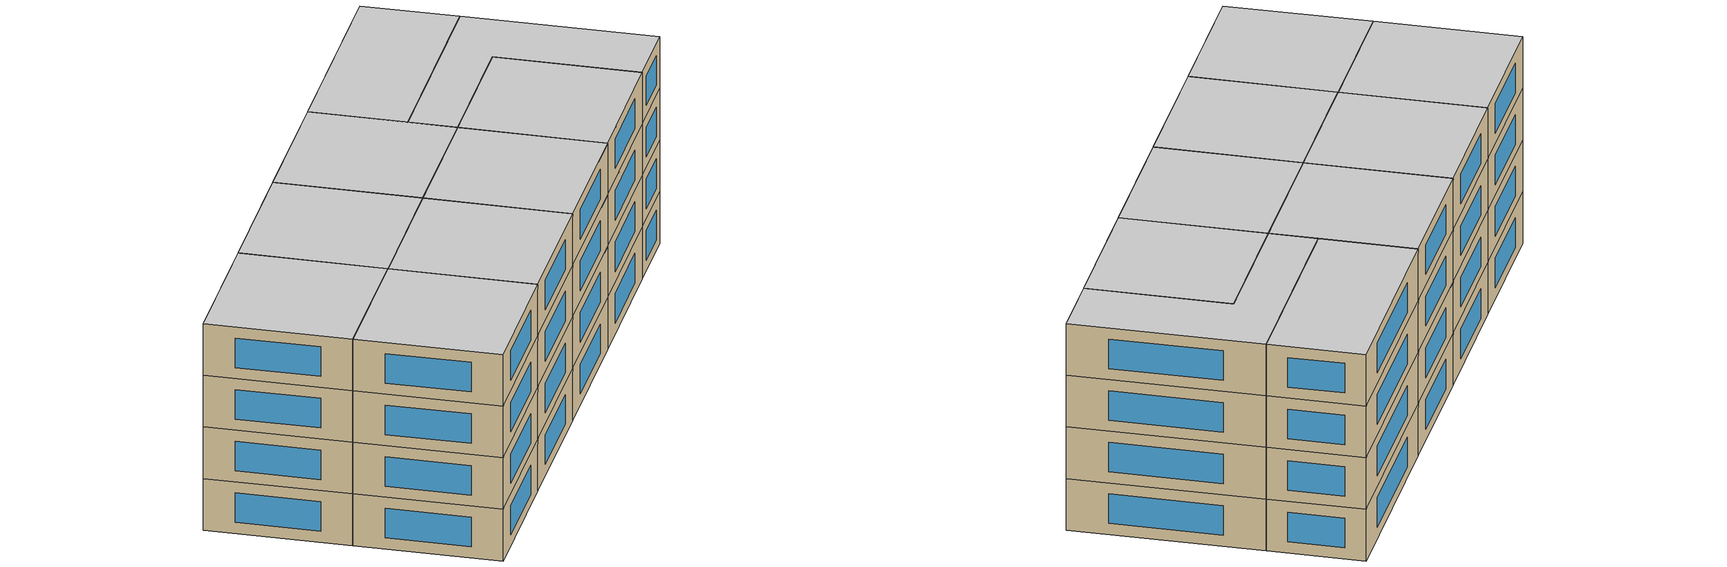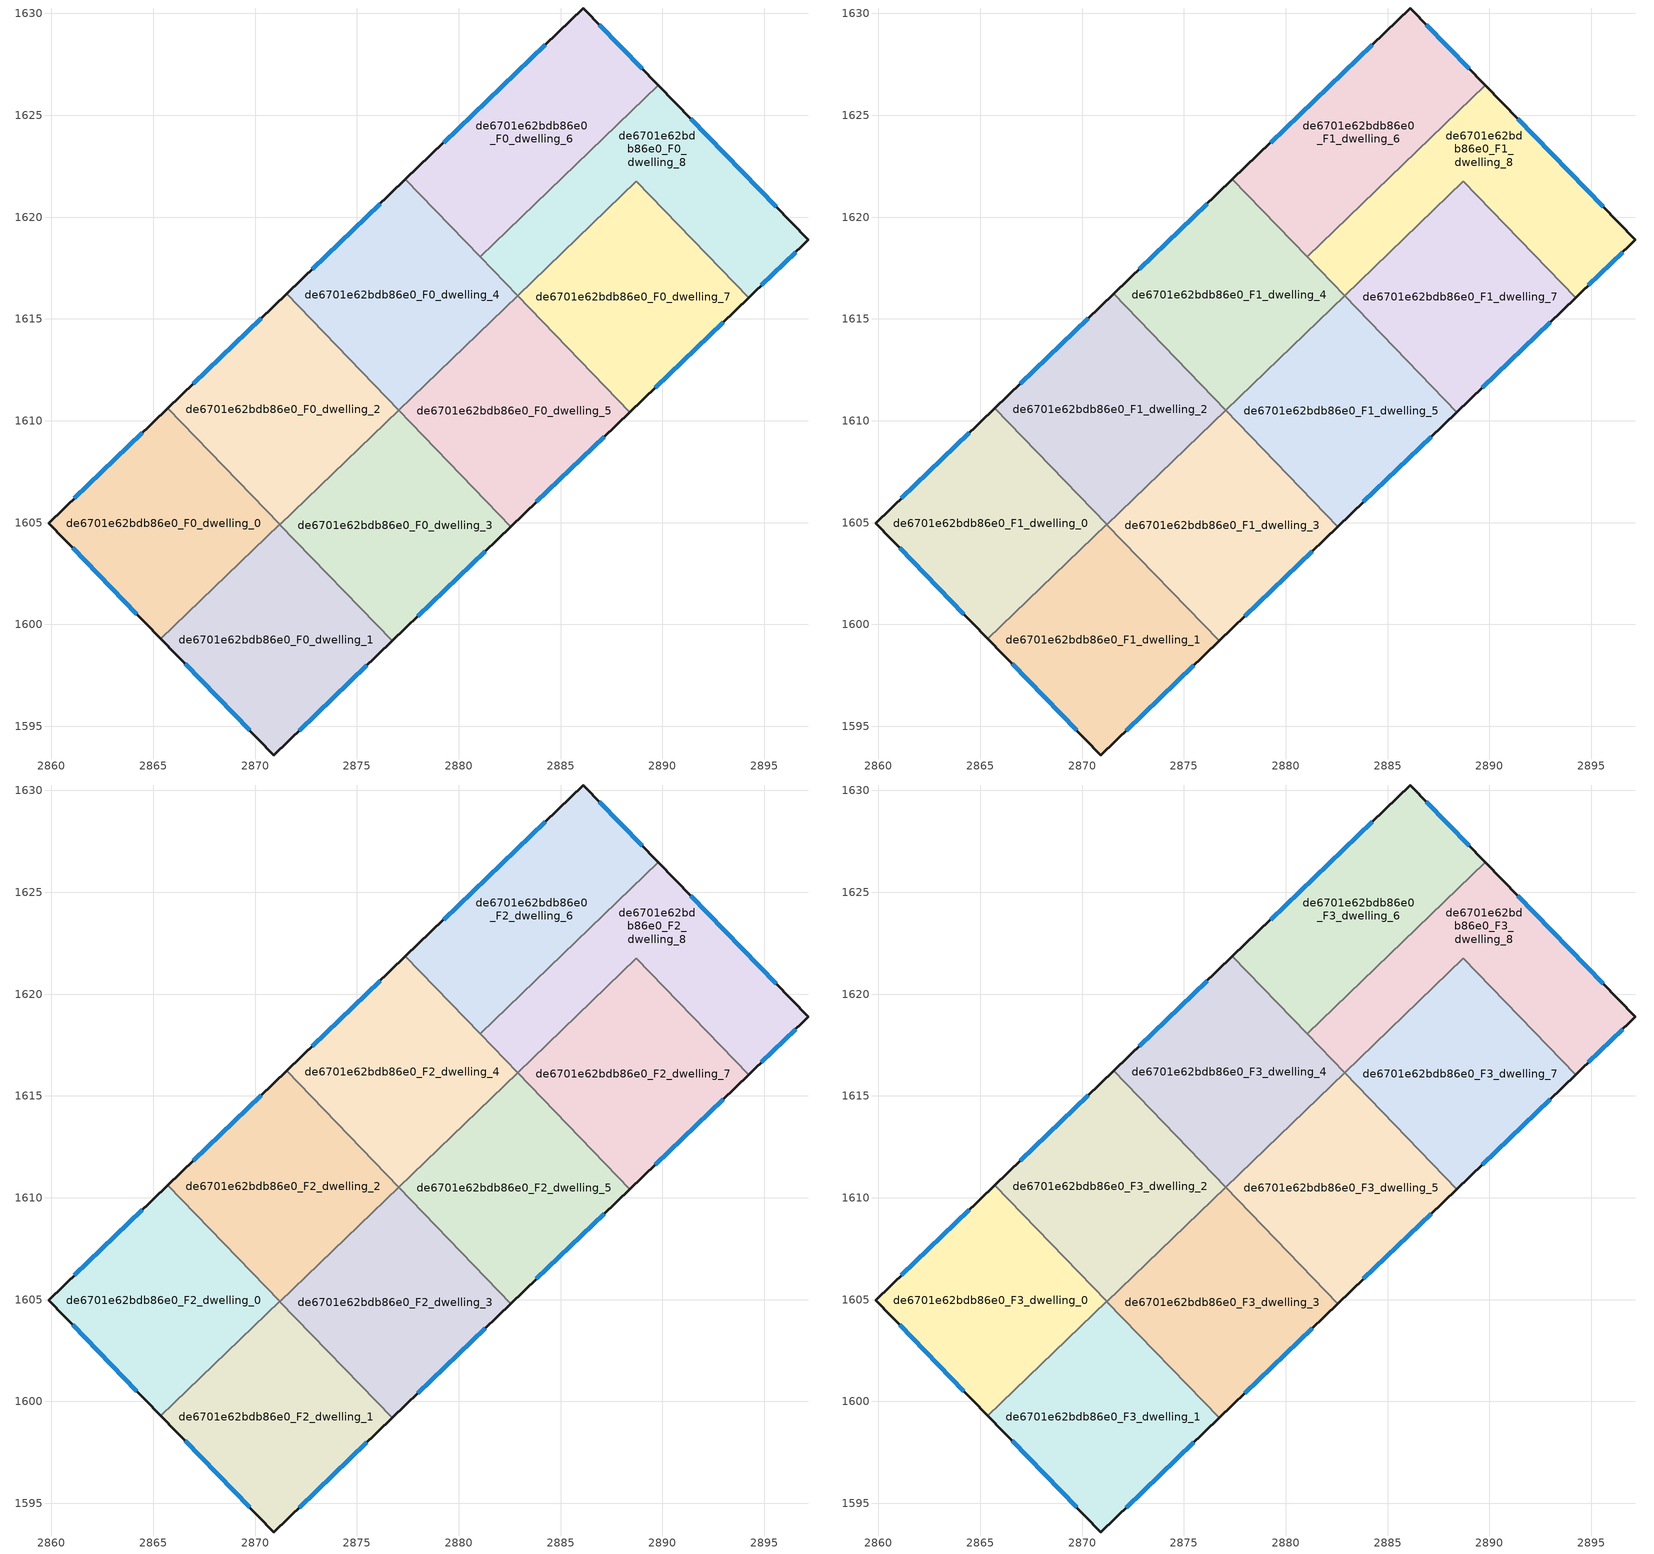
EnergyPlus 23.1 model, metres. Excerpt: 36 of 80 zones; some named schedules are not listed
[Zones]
de6701e62bdb86e0_F0_dwelling_0
 floor ground (EU_floor_Construction): 2865.72,1610.62 2871.21,1604.92 2865.38,1599.3 2859.86,1604.98 z0
 wall outside (EU_wall_Construction): 2865.72,1610.62 2859.86,1604.98 2865.38,1599.3 z0:3
 wall to de6701e62bdb86e0_F0_dwelling_1 (EU_wall_Construction): 2865.38,1599.3 2871.21,1604.92 z0:3
 wall to de6701e62bdb86e0_F0_dwelling_2 (EU_wall_Construction): 2871.21,1604.92 2865.72,1610.62 z0:3
 window (EU_Window_Construction): 2861.04,1603.76 2864.19,1600.51 / 2864.46,1609.41 2861.11,1606.19 z0.64:2.36
de6701e62bdb86e0_F0_dwelling_1
 floor ground (EU_floor_Construction): 2871.21,1604.92 2876.73,1599.19 2870.91,1593.59 2865.38,1599.3 z0
 wall outside (EU_wall_Construction): 2865.38,1599.3 2870.91,1593.59 2876.73,1599.19 z0:3
 wall to de6701e62bdb86e0_F0_dwelling_3 (EU_wall_Construction): 2876.73,1599.19 2871.22,1604.9 z0:3
 wall to de6701e62bdb86e0_F0_dwelling_2 (EU_wall_Construction): 2871.22,1604.91 2871.21,1604.92 z0:3
 window (EU_Window_Construction): 2866.56,1598.07 2869.73,1594.81 / 2872.16,1594.79 2875.48,1597.99 z0.64:2.36
de6701e62bdb86e0_F0_dwelling_2
 floor ground (EU_floor_Construction): 2871.55,1616.24 2877.05,1610.53 2871.22,1604.91 2865.72,1610.62 z0
 wall outside (EU_wall_Construction): 2871.55,1616.24 2865.72,1610.62 z0:3
 wall to de6701e62bdb86e0_F0_dwelling_4 (EU_wall_Construction): 2877.05,1610.53 2871.55,1616.24 z0:3
 wall to de6701e62bdb86e0_F0_dwelling_3 (EU_wall_Construction): 2871.22,1604.91 2877.05,1610.53 z0:3
 window (EU_Window_Construction): 2870.3,1615.04 2866.96,1611.82 z0.64:2.36
de6701e62bdb86e0_F0_dwelling_3
 floor ground (EU_floor_Construction): 2877.05,1610.53 2882.56,1604.81 2876.73,1599.19 2871.22,1604.91 z0
 wall outside (EU_wall_Construction): 2876.73,1599.19 2882.56,1604.81 z0:3
 wall to de6701e62bdb86e0_F0_dwelling_5 (EU_wall_Construction): 2882.56,1604.81 2877.05,1610.53 z0:3
 window (EU_Window_Construction): 2877.98,1600.39 2881.31,1603.61 z0.64:2.36
de6701e62bdb86e0_F0_dwelling_4
 floor ground (EU_floor_Construction): 2877.38,1621.86 2882.89,1616.14 2877.05,1610.53 2871.55,1616.24 z0
 wall outside (EU_wall_Construction): 2877.38,1621.86 2871.55,1616.24 z0:3
 wall to de6701e62bdb86e0_F0_dwelling_5 (EU_wall_Construction): 2877.05,1610.53 2882.89,1616.14 z0:3
 wall to de6701e62bdb86e0_F0_dwelling_6 (EU_wall_Construction): 2881.06,1618.04 2877.38,1621.86 z0:3
 wall to de6701e62bdb86e0_F0_dwelling_8 (EU_wall_Construction): 2882.89,1616.14 2881.06,1618.04 z0:3
 window (EU_Window_Construction): 2876.13,1620.66 2872.8,1617.44 z0.64:2.36
de6701e62bdb86e0_F0_dwelling_5
 floor ground (EU_floor_Construction): 2882.89,1616.14 2888.39,1610.43 2882.56,1604.81 2877.05,1610.53 z0
 wall outside (EU_wall_Construction): 2882.56,1604.81 2888.39,1610.43 z0:3
 wall to de6701e62bdb86e0_F0_dwelling_7 (EU_wall_Construction): 2888.39,1610.43 2882.89,1616.14 z0:3
 window (EU_Window_Construction): 2883.81,1606.01 2887.14,1609.23 z0.64:2.36
de6701e62bdb86e0_F0_dwelling_6
 floor ground (EU_floor_Construction): 2886.11,1630.27 2889.8,1626.47 2881.06,1618.04 2877.38,1621.86 z0
 wall outside (EU_wall_Construction): 2889.8,1626.47 2886.11,1630.27 2877.38,1621.86 z0:3
 wall to de6701e62bdb86e0_F0_dwelling_8 (EU_wall_Construction): 2881.06,1618.04 2889.8,1626.47 z0:3
 window (EU_Window_Construction): 2889.01,1627.28 2886.9,1629.45 / 2884.24,1628.47 2879.25,1623.66 z0.64:2.36
de6701e62bdb86e0_F0_dwelling_7
 floor ground (EU_floor_Construction): 2888.72,1621.76 2894.23,1616.05 2888.39,1610.43 2882.89,1616.14 z0
 wall outside (EU_wall_Construction): 2888.39,1610.43 2894.23,1616.05 z0:3
 wall to de6701e62bdb86e0_F0_dwelling_8 (EU_wall_Construction): 2894.23,1616.05 2888.72,1621.76 2882.89,1616.14 z0:3
 window (EU_Window_Construction): 2889.64,1611.63 2892.98,1614.85 z0.64:2.36
de6701e62bdb86e0_F0_dwelling_8
 floor ground (EU_floor_Construction): 2889.8,1626.47 2897.17,1618.88 2894.23,1616.05 2888.72,1621.76 2882.89,1616.14 2881.06,1618.04 z0
 wall outside (EU_wall_Construction): 2894.23,1616.05 2897.17,1618.88 2889.8,1626.47 z0:3
 window (EU_Window_Construction): 2895.59,1620.51 2891.38,1624.84 / 2894.86,1616.66 2896.54,1618.27 z0.64:2.36
de6701e62bdb86e0_F1_dwelling_0
 floor to de6701e62bdb86e0_F0_dwelling_0 (EU_floor_Construction): 2865.72,1610.62 2871.21,1604.92 2865.38,1599.3 2859.86,1604.98 z3
 wall outside (EU_wall_Construction): 2865.72,1610.62 2859.86,1604.98 2865.38,1599.3 z3:6
 wall to de6701e62bdb86e0_F1_dwelling_1 (EU_wall_Construction): 2865.38,1599.3 2871.21,1604.92 z3:6
 wall to de6701e62bdb86e0_F1_dwelling_2 (EU_wall_Construction): 2871.21,1604.92 2865.72,1610.62 z3:6
 window (EU_Window_Construction): 2861.04,1603.76 2864.19,1600.51 / 2864.46,1609.41 2861.11,1606.19 z3.64:5.36
de6701e62bdb86e0_F1_dwelling_1
 floor to de6701e62bdb86e0_F0_dwelling_1 (EU_floor_Construction): 2871.21,1604.92 2876.73,1599.19 2870.91,1593.59 2865.38,1599.3 z3
 wall outside (EU_wall_Construction): 2865.38,1599.3 2870.91,1593.59 2876.73,1599.19 z3:6
 wall to de6701e62bdb86e0_F1_dwelling_3 (EU_wall_Construction): 2876.73,1599.19 2871.22,1604.9 z3:6
 wall to de6701e62bdb86e0_F1_dwelling_2 (EU_wall_Construction): 2871.22,1604.91 2871.21,1604.92 z3:6
 window (EU_Window_Construction): 2866.56,1598.07 2869.73,1594.81 / 2872.16,1594.79 2875.48,1597.99 z3.64:5.36
de6701e62bdb86e0_F1_dwelling_2
 floor to de6701e62bdb86e0_F0_dwelling_2 (EU_floor_Construction): 2871.55,1616.24 2877.05,1610.53 2871.22,1604.91 2865.72,1610.62 z3
 wall outside (EU_wall_Construction): 2871.55,1616.24 2865.72,1610.62 z3:6
 wall to de6701e62bdb86e0_F1_dwelling_4 (EU_wall_Construction): 2877.05,1610.53 2871.55,1616.24 z3:6
 wall to de6701e62bdb86e0_F1_dwelling_3 (EU_wall_Construction): 2871.22,1604.91 2877.05,1610.53 z3:6
 window (EU_Window_Construction): 2870.3,1615.04 2866.96,1611.82 z3.64:5.36
de6701e62bdb86e0_F1_dwelling_3
 floor to de6701e62bdb86e0_F0_dwelling_3 (EU_floor_Construction): 2877.05,1610.53 2882.56,1604.81 2876.73,1599.19 2871.22,1604.91 z3
 wall outside (EU_wall_Construction): 2876.73,1599.19 2882.56,1604.81 z3:6
 wall to de6701e62bdb86e0_F1_dwelling_5 (EU_wall_Construction): 2882.56,1604.81 2877.05,1610.53 z3:6
 window (EU_Window_Construction): 2877.98,1600.39 2881.31,1603.61 z3.64:5.36
de6701e62bdb86e0_F1_dwelling_4
 floor to de6701e62bdb86e0_F0_dwelling_4 (EU_floor_Construction): 2877.38,1621.86 2882.89,1616.14 2877.05,1610.53 2871.55,1616.24 z3
 wall outside (EU_wall_Construction): 2877.38,1621.86 2871.55,1616.24 z3:6
 wall to de6701e62bdb86e0_F1_dwelling_5 (EU_wall_Construction): 2877.05,1610.53 2882.89,1616.14 z3:6
 wall to de6701e62bdb86e0_F1_dwelling_6 (EU_wall_Construction): 2881.06,1618.04 2877.38,1621.86 z3:6
 wall to de6701e62bdb86e0_F1_dwelling_8 (EU_wall_Construction): 2882.89,1616.14 2881.06,1618.04 z3:6
 window (EU_Window_Construction): 2876.13,1620.66 2872.8,1617.44 z3.64:5.36
de6701e62bdb86e0_F1_dwelling_5
 floor to de6701e62bdb86e0_F0_dwelling_5 (EU_floor_Construction): 2882.89,1616.14 2888.39,1610.43 2882.56,1604.81 2877.05,1610.53 z3
 wall outside (EU_wall_Construction): 2882.56,1604.81 2888.39,1610.43 z3:6
 wall to de6701e62bdb86e0_F1_dwelling_7 (EU_wall_Construction): 2888.39,1610.43 2882.89,1616.14 z3:6
 window (EU_Window_Construction): 2883.81,1606.01 2887.14,1609.23 z3.64:5.36
de6701e62bdb86e0_F1_dwelling_6
 floor to de6701e62bdb86e0_F0_dwelling_6 (EU_floor_Construction): 2886.11,1630.27 2889.8,1626.47 2881.06,1618.04 2877.38,1621.86 z3
 wall outside (EU_wall_Construction): 2889.8,1626.47 2886.11,1630.27 2877.38,1621.86 z3:6
 wall to de6701e62bdb86e0_F1_dwelling_8 (EU_wall_Construction): 2881.06,1618.04 2889.8,1626.47 z3:6
 window (EU_Window_Construction): 2889.01,1627.28 2886.9,1629.45 / 2884.24,1628.47 2879.25,1623.66 z3.64:5.36
de6701e62bdb86e0_F1_dwelling_7
 floor to de6701e62bdb86e0_F0_dwelling_7 (EU_floor_Construction): 2888.72,1621.76 2894.23,1616.05 2888.39,1610.43 2882.89,1616.14 z3
 wall outside (EU_wall_Construction): 2888.39,1610.43 2894.23,1616.05 z3:6
 wall to de6701e62bdb86e0_F1_dwelling_8 (EU_wall_Construction): 2894.23,1616.05 2888.72,1621.76 2882.89,1616.14 z3:6
 window (EU_Window_Construction): 2889.64,1611.63 2892.98,1614.85 z3.64:5.36
de6701e62bdb86e0_F1_dwelling_8
 floor to de6701e62bdb86e0_F0_dwelling_8 (EU_floor_Construction): 2889.8,1626.47 2897.17,1618.88 2894.23,1616.05 2888.72,1621.76 2882.89,1616.14 2881.06,1618.04 z3
 wall outside (EU_wall_Construction): 2894.23,1616.05 2897.17,1618.88 2889.8,1626.47 z3:6
 window (EU_Window_Construction): 2895.59,1620.51 2891.38,1624.84 / 2894.86,1616.66 2896.54,1618.27 z3.64:5.36
de6701e62bdb86e0_F2_dwelling_0
 floor to de6701e62bdb86e0_F1_dwelling_0 (EU_floor_Construction): 2865.72,1610.62 2871.21,1604.92 2865.38,1599.3 2859.86,1604.98 z6
 wall outside (EU_wall_Construction): 2865.72,1610.62 2859.86,1604.98 2865.38,1599.3 z6:9
 wall to de6701e62bdb86e0_F2_dwelling_1 (EU_wall_Construction): 2865.38,1599.3 2871.21,1604.92 z6:9
 wall to de6701e62bdb86e0_F2_dwelling_2 (EU_wall_Construction): 2871.21,1604.92 2865.72,1610.62 z6:9
 window (EU_Window_Construction): 2861.04,1603.76 2864.19,1600.51 / 2864.46,1609.41 2861.11,1606.19 z6.64:8.36
de6701e62bdb86e0_F2_dwelling_1
 floor to de6701e62bdb86e0_F1_dwelling_1 (EU_floor_Construction): 2871.21,1604.92 2876.73,1599.19 2870.91,1593.59 2865.38,1599.3 z6
 wall outside (EU_wall_Construction): 2865.38,1599.3 2870.91,1593.59 2876.73,1599.19 z6:9
 wall to de6701e62bdb86e0_F2_dwelling_3 (EU_wall_Construction): 2876.73,1599.19 2871.22,1604.9 z6:9
 wall to de6701e62bdb86e0_F2_dwelling_2 (EU_wall_Construction): 2871.22,1604.91 2871.21,1604.92 z6:9
 window (EU_Window_Construction): 2866.56,1598.07 2869.73,1594.81 / 2872.16,1594.79 2875.48,1597.99 z6.64:8.36
de6701e62bdb86e0_F2_dwelling_2
 floor to de6701e62bdb86e0_F1_dwelling_2 (EU_floor_Construction): 2871.55,1616.24 2877.05,1610.53 2871.22,1604.91 2865.72,1610.62 z6
 wall outside (EU_wall_Construction): 2871.55,1616.24 2865.72,1610.62 z6:9
 wall to de6701e62bdb86e0_F2_dwelling_4 (EU_wall_Construction): 2877.05,1610.53 2871.55,1616.24 z6:9
 wall to de6701e62bdb86e0_F2_dwelling_3 (EU_wall_Construction): 2871.22,1604.91 2877.05,1610.53 z6:9
 window (EU_Window_Construction): 2870.3,1615.04 2866.96,1611.82 z6.64:8.36
de6701e62bdb86e0_F2_dwelling_3
 floor to de6701e62bdb86e0_F1_dwelling_3 (EU_floor_Construction): 2877.05,1610.53 2882.56,1604.81 2876.73,1599.19 2871.22,1604.91 z6
 wall outside (EU_wall_Construction): 2876.73,1599.19 2882.56,1604.81 z6:9
 wall to de6701e62bdb86e0_F2_dwelling_5 (EU_wall_Construction): 2882.56,1604.81 2877.05,1610.53 z6:9
 window (EU_Window_Construction): 2877.98,1600.39 2881.31,1603.61 z6.64:8.36
de6701e62bdb86e0_F2_dwelling_4
 floor to de6701e62bdb86e0_F1_dwelling_4 (EU_floor_Construction): 2877.38,1621.86 2882.89,1616.14 2877.05,1610.53 2871.55,1616.24 z6
 wall outside (EU_wall_Construction): 2877.38,1621.86 2871.55,1616.24 z6:9
 wall to de6701e62bdb86e0_F2_dwelling_5 (EU_wall_Construction): 2877.05,1610.53 2882.89,1616.14 z6:9
 wall to de6701e62bdb86e0_F2_dwelling_6 (EU_wall_Construction): 2881.06,1618.04 2877.38,1621.86 z6:9
 wall to de6701e62bdb86e0_F2_dwelling_8 (EU_wall_Construction): 2882.89,1616.14 2881.06,1618.04 z6:9
 window (EU_Window_Construction): 2876.13,1620.66 2872.8,1617.44 z6.64:8.36
de6701e62bdb86e0_F2_dwelling_5
 floor to de6701e62bdb86e0_F1_dwelling_5 (EU_floor_Construction): 2882.89,1616.14 2888.39,1610.43 2882.56,1604.81 2877.05,1610.53 z6
 wall outside (EU_wall_Construction): 2882.56,1604.81 2888.39,1610.43 z6:9
 wall to de6701e62bdb86e0_F2_dwelling_7 (EU_wall_Construction): 2888.39,1610.43 2882.89,1616.14 z6:9
 window (EU_Window_Construction): 2883.81,1606.01 2887.14,1609.23 z6.64:8.36
de6701e62bdb86e0_F2_dwelling_6
 floor to de6701e62bdb86e0_F1_dwelling_6 (EU_floor_Construction): 2886.11,1630.27 2889.8,1626.47 2881.06,1618.04 2877.38,1621.86 z6
 wall outside (EU_wall_Construction): 2889.8,1626.47 2886.11,1630.27 2877.38,1621.86 z6:9
 wall to de6701e62bdb86e0_F2_dwelling_8 (EU_wall_Construction): 2881.06,1618.04 2889.8,1626.47 z6:9
 window (EU_Window_Construction): 2889.01,1627.28 2886.9,1629.45 / 2884.24,1628.47 2879.25,1623.66 z6.64:8.36
de6701e62bdb86e0_F2_dwelling_7
 floor to de6701e62bdb86e0_F1_dwelling_7 (EU_floor_Construction): 2888.72,1621.76 2894.23,1616.05 2888.39,1610.43 2882.89,1616.14 z6
 wall outside (EU_wall_Construction): 2888.39,1610.43 2894.23,1616.05 z6:9
 wall to de6701e62bdb86e0_F2_dwelling_8 (EU_wall_Construction): 2894.23,1616.05 2888.72,1621.76 2882.89,1616.14 z6:9
 window (EU_Window_Construction): 2889.64,1611.63 2892.98,1614.85 z6.64:8.36
de6701e62bdb86e0_F2_dwelling_8
 floor to de6701e62bdb86e0_F1_dwelling_8 (EU_floor_Construction): 2889.8,1626.47 2897.17,1618.88 2894.23,1616.05 2888.72,1621.76 2882.89,1616.14 2881.06,1618.04 z6
 wall outside (EU_wall_Construction): 2894.23,1616.05 2897.17,1618.88 2889.8,1626.47 z6:9
 window (EU_Window_Construction): 2895.59,1620.51 2891.38,1624.84 / 2894.86,1616.66 2896.54,1618.27 z6.64:8.36
de6701e62bdb86e0_F3_dwelling_0
 floor to de6701e62bdb86e0_F2_dwelling_0 (EU_floor_Construction): 2865.72,1610.62 2871.21,1604.92 2865.38,1599.3 2859.86,1604.98 z9
 wall outside (EU_wall_Construction): 2865.72,1610.62 2859.86,1604.98 2865.38,1599.3 z9:12
 wall to de6701e62bdb86e0_F3_dwelling_1 (EU_wall_Construction): 2865.38,1599.3 2871.21,1604.92 z9:12
 wall to de6701e62bdb86e0_F3_dwelling_2 (EU_wall_Construction): 2871.21,1604.92 2865.72,1610.62 z9:12
 window (EU_Window_Construction): 2861.04,1603.76 2864.19,1600.51 / 2864.46,1609.41 2861.11,1606.19 z9.64:11.36
 ceiling to de6701e62bdb86e0_F4_dwelling_0 (EU_floor_Construction): 2871.21,1604.92 2865.72,1610.62 2859.86,1604.98 2865.38,1599.3 z12
de6701e62bdb86e0_F3_dwelling_1
 floor to de6701e62bdb86e0_F2_dwelling_1 (EU_floor_Construction): 2871.21,1604.92 2876.73,1599.19 2870.91,1593.59 2865.38,1599.3 z9
 wall outside (EU_wall_Construction): 2865.38,1599.3 2870.91,1593.59 2876.73,1599.19 z9:12
 wall to de6701e62bdb86e0_F3_dwelling_3 (EU_wall_Construction): 2876.73,1599.19 2871.22,1604.9 z9:12
 wall to de6701e62bdb86e0_F3_dwelling_2 (EU_wall_Construction): 2871.22,1604.91 2871.21,1604.92 z9:12
 window (EU_Window_Construction): 2866.56,1598.07 2869.73,1594.81 / 2872.16,1594.79 2875.48,1597.99 z9.64:11.36
 ceiling to de6701e62bdb86e0_F4_dwelling_1 (EU_floor_Construction): 2876.73,1599.19 2871.21,1604.92 2865.38,1599.3 2870.91,1593.59 z12
de6701e62bdb86e0_F3_dwelling_2
 floor to de6701e62bdb86e0_F2_dwelling_2 (EU_floor_Construction): 2871.55,1616.24 2877.05,1610.53 2871.22,1604.91 2865.72,1610.62 z9
 wall outside (EU_wall_Construction): 2871.55,1616.24 2865.72,1610.62 z9:12
 wall to de6701e62bdb86e0_F3_dwelling_4 (EU_wall_Construction): 2877.05,1610.53 2871.55,1616.24 z9:12
 wall to de6701e62bdb86e0_F3_dwelling_3 (EU_wall_Construction): 2871.22,1604.91 2877.05,1610.53 z9:12
 window (EU_Window_Construction): 2870.3,1615.04 2866.96,1611.82 z9.64:11.36
 ceiling to de6701e62bdb86e0_F4_dwelling_2 (EU_floor_Construction): 2877.05,1610.53 2871.55,1616.24 2865.72,1610.62 2871.22,1604.91 z12
de6701e62bdb86e0_F3_dwelling_3
 floor to de6701e62bdb86e0_F2_dwelling_3 (EU_floor_Construction): 2877.05,1610.53 2882.56,1604.81 2876.73,1599.19 2871.22,1604.91 z9
 wall outside (EU_wall_Construction): 2876.73,1599.19 2882.56,1604.81 z9:12
 wall to de6701e62bdb86e0_F3_dwelling_5 (EU_wall_Construction): 2882.56,1604.81 2877.05,1610.53 z9:12
 window (EU_Window_Construction): 2877.98,1600.39 2881.31,1603.61 z9.64:11.36
 ceiling to de6701e62bdb86e0_F4_dwelling_3 (EU_floor_Construction): 2882.56,1604.81 2877.05,1610.53 2871.22,1604.91 2876.73,1599.19 z12
de6701e62bdb86e0_F3_dwelling_4
 floor to de6701e62bdb86e0_F2_dwelling_4 (EU_floor_Construction): 2877.38,1621.86 2882.89,1616.14 2877.05,1610.53 2871.55,1616.24 z9
 wall outside (EU_wall_Construction): 2877.38,1621.86 2871.55,1616.24 z9:12
 wall to de6701e62bdb86e0_F3_dwelling_5 (EU_wall_Construction): 2877.05,1610.53 2882.89,1616.14 z9:12
 wall to de6701e62bdb86e0_F3_dwelling_6 (EU_wall_Construction): 2881.06,1618.04 2877.38,1621.86 z9:12
 wall to de6701e62bdb86e0_F3_dwelling_8 (EU_wall_Construction): 2882.89,1616.14 2881.06,1618.04 z9:12
 window (EU_Window_Construction): 2876.13,1620.66 2872.8,1617.44 z9.64:11.36
 ceiling to de6701e62bdb86e0_F4_dwelling_4 (EU_floor_Construction): 2882.89,1616.14 2877.38,1621.86 2871.55,1616.24 2877.05,1610.53 z12
de6701e62bdb86e0_F3_dwelling_5
 floor to de6701e62bdb86e0_F2_dwelling_5 (EU_floor_Construction): 2882.89,1616.14 2888.39,1610.43 2882.56,1604.81 2877.05,1610.53 z9
 wall outside (EU_wall_Construction): 2882.56,1604.81 2888.39,1610.43 z9:12
 wall to de6701e62bdb86e0_F3_dwelling_7 (EU_wall_Construction): 2888.39,1610.43 2882.89,1616.14 z9:12
 window (EU_Window_Construction): 2883.81,1606.01 2887.14,1609.23 z9.64:11.36
 ceiling to de6701e62bdb86e0_F4_dwelling_5 (EU_floor_Construction): 2888.39,1610.43 2882.89,1616.14 2877.05,1610.53 2882.56,1604.81 z12
de6701e62bdb86e0_F3_dwelling_6
 floor to de6701e62bdb86e0_F2_dwelling_6 (EU_floor_Construction): 2886.11,1630.27 2889.8,1626.47 2881.06,1618.04 2877.38,1621.86 z9
 wall outside (EU_wall_Construction): 2889.8,1626.47 2886.11,1630.27 2877.38,1621.86 z9:12
 wall to de6701e62bdb86e0_F3_dwelling_8 (EU_wall_Construction): 2881.06,1618.04 2889.8,1626.47 z9:12
 window (EU_Window_Construction): 2889.01,1627.28 2886.9,1629.45 / 2884.24,1628.47 2879.25,1623.66 z9.64:11.36
 ceiling to de6701e62bdb86e0_F4_dwelling_6 (EU_floor_Construction): 2889.8,1626.47 2886.11,1630.27 2877.38,1621.86 2881.06,1618.04 z12
de6701e62bdb86e0_F3_dwelling_7
 floor to de6701e62bdb86e0_F2_dwelling_7 (EU_floor_Construction): 2888.72,1621.76 2894.23,1616.05 2888.39,1610.43 2882.89,1616.14 z9
 wall outside (EU_wall_Construction): 2888.39,1610.43 2894.23,1616.05 z9:12
 wall to de6701e62bdb86e0_F3_dwelling_8 (EU_wall_Construction): 2894.23,1616.05 2888.72,1621.76 2882.89,1616.14 z9:12
 window (EU_Window_Construction): 2889.64,1611.63 2892.98,1614.85 z9.64:11.36
 ceiling to de6701e62bdb86e0_F4_dwelling_7 (EU_floor_Construction): 2894.23,1616.05 2888.72,1621.76 2882.89,1616.14 2888.39,1610.43 z12
de6701e62bdb86e0_F3_dwelling_8
 floor to de6701e62bdb86e0_F2_dwelling_8 (EU_floor_Construction): 2889.8,1626.47 2897.17,1618.88 2894.23,1616.05 2888.72,1621.76 2882.89,1616.14 2881.06,1618.04 z9
 wall outside (EU_wall_Construction): 2894.23,1616.05 2897.17,1618.88 2889.8,1626.47 z9:12
 window (EU_Window_Construction): 2895.59,1620.51 2891.38,1624.84 / 2894.86,1616.66 2896.54,1618.27 z9.64:11.36
 ceiling to de6701e62bdb86e0_F4_dwelling_8 (EU_floor_Construction): 2897.17,1618.88 2889.8,1626.47 2881.06,1618.04 2882.89,1616.14 2888.72,1621.76 2894.23,1616.05 z12
[Building]
EU S2 Campaign: North Axis=0; Terrain=City; Solar Distribution=FullExterior
[Site:Location]
Yerevan-Zvartnots.Intl.AP: Latitude=40.15; Longitude=44.383; Time Zone=4; Elevation=854
[SizingPeriod:WeatherFileDays]
AnnualSizingPeriod: Begin Month=1; Begin Day of Month=1; End Month=12; End Day of Month=31; Day of Week for Start Day=Monday; Use Weather File Daylight Saving Period=No; Use Weather File Rain and Snow Indicators=No
[MATERIAL]
EU_InternalMass_Material: Roughness=MediumRough; Thickness=0.1; Conductivity=1; Density=1800; Specific Heat=900; Thermal Absorptance=0.9; Solar Absorptance=0.7; Visible Absorptance=0.7
[MATERIAL:NOMASS] Roughness=MediumRough; Thermal Absorptance=0.9; Solar Absorptance=0.7; Visible Absorptance=0.7
Name | Thermal Resistance
EU_wall_NoMass | 1.05043
EU_floor_NoMass | 0.478065
[WINDOWMATERIAL:SIMPLEGLAZINGSYSTEM]
EU_Window_SimpleGlazing: UFactor=2.5566; Solar Heat Gain Coefficient=0.75; Visible Transmittance=0.75
[CONSTRUCTION]
EU_wall_Construction: EU_wall_NoMass
EU_floor_Construction: EU_floor_NoMass
EU_Window_Construction: EU_Window_SimpleGlazing
EU_InternalMass_Construction: EU_InternalMass_Material
[ZONE] Type=1; Multiplier=1; Ceiling Height=autocalculate; Floor Area=autocalculate; Part of Total Floor Area=Yes
Name | Volume
de6701e62bdb86e0_F0_dwelling_0; de6701e62bdb86e0_F1_dwelling_0; de6701e62bdb86e0_F2_dwelling_0; de6701e62bdb86e0_F3_dwelling_0 | 192.84
de6701e62bdb86e0_F0_dwelling_1; de6701e62bdb86e0_F1_dwelling_1; de6701e62bdb86e0_F2_dwelling_1; de6701e62bdb86e0_F3_dwelling_1 | 192.838
de6701e62bdb86e0_F0_dwelling_2; de6701e62bdb86e0_F1_dwelling_2; de6701e62bdb86e0_F2_dwelling_2; de6701e62bdb86e0_F3_dwelling_2; de6701e62bdb86e0_F0_dwelling_4; de6701e62bdb86e0_F1_dwelling_4; de6701e62bdb86e0_F2_dwelling_4; de6701e62bdb86e0_F3_dwelling_4 | 192.855
de6701e62bdb86e0_F0_dwelling_3; de6701e62bdb86e0_F1_dwelling_3; de6701e62bdb86e0_F2_dwelling_3; de6701e62bdb86e0_F3_dwelling_3; de6701e62bdb86e0_F0_dwelling_5; de6701e62bdb86e0_F1_dwelling_5; de6701e62bdb86e0_F2_dwelling_5; de6701e62bdb86e0_F3_dwelling_5 | 192.839
de6701e62bdb86e0_F0_dwelling_6; de6701e62bdb86e0_F1_dwelling_6; de6701e62bdb86e0_F2_dwelling_6; de6701e62bdb86e0_F3_dwelling_6 | 192.829
de6701e62bdb86e0_F0_dwelling_7; de6701e62bdb86e0_F1_dwelling_7; de6701e62bdb86e0_F2_dwelling_7; de6701e62bdb86e0_F3_dwelling_7 | 192.805
de6701e62bdb86e0_F0_dwelling_8; de6701e62bdb86e0_F1_dwelling_8; de6701e62bdb86e0_F2_dwelling_8; de6701e62bdb86e0_F3_dwelling_8 | 192.865
[INTERNALMASS] Construction=EU_InternalMass_Construction
Name | Zone or ZoneList | Surface Area
de6701e62bdb86e0_F0_dwelling_0_EU_InternalMass | de6701e62bdb86e0_F0_dwelling_0 | 64.2799
de6701e62bdb86e0_F0_dwelling_1_EU_InternalMass | de6701e62bdb86e0_F0_dwelling_1 | 64.2777
de6701e62bdb86e0_F0_dwelling_2_EU_InternalMass | de6701e62bdb86e0_F0_dwelling_2 | 64.285
de6701e62bdb86e0_F0_dwelling_3_EU_InternalMass | de6701e62bdb86e0_F0_dwelling_3 | 64.2794
de6701e62bdb86e0_F0_dwelling_4_EU_InternalMass | de6701e62bdb86e0_F0_dwelling_4 | 64.285
de6701e62bdb86e0_F0_dwelling_5_EU_InternalMass | de6701e62bdb86e0_F0_dwelling_5 | 64.2794
de6701e62bdb86e0_F0_dwelling_6_EU_InternalMass | de6701e62bdb86e0_F0_dwelling_6 | 64.2757
de6701e62bdb86e0_F0_dwelling_7_EU_InternalMass | de6701e62bdb86e0_F0_dwelling_7 | 64.2682
de6701e62bdb86e0_F0_dwelling_8_EU_InternalMass | de6701e62bdb86e0_F0_dwelling_8 | 64.2882
de6701e62bdb86e0_F1_dwelling_0_EU_InternalMass | de6701e62bdb86e0_F1_dwelling_0 | 64.2799
de6701e62bdb86e0_F1_dwelling_1_EU_InternalMass | de6701e62bdb86e0_F1_dwelling_1 | 64.2777
de6701e62bdb86e0_F1_dwelling_2_EU_InternalMass | de6701e62bdb86e0_F1_dwelling_2 | 64.285
de6701e62bdb86e0_F1_dwelling_3_EU_InternalMass | de6701e62bdb86e0_F1_dwelling_3 | 64.2794
de6701e62bdb86e0_F1_dwelling_4_EU_InternalMass | de6701e62bdb86e0_F1_dwelling_4 | 64.285
de6701e62bdb86e0_F1_dwelling_5_EU_InternalMass | de6701e62bdb86e0_F1_dwelling_5 | 64.2794
de6701e62bdb86e0_F1_dwelling_6_EU_InternalMass | de6701e62bdb86e0_F1_dwelling_6 | 64.2757
de6701e62bdb86e0_F1_dwelling_7_EU_InternalMass | de6701e62bdb86e0_F1_dwelling_7 | 64.2682
de6701e62bdb86e0_F1_dwelling_8_EU_InternalMass | de6701e62bdb86e0_F1_dwelling_8 | 64.2882
de6701e62bdb86e0_F2_dwelling_0_EU_InternalMass | de6701e62bdb86e0_F2_dwelling_0 | 64.2799
de6701e62bdb86e0_F2_dwelling_1_EU_InternalMass | de6701e62bdb86e0_F2_dwelling_1 | 64.2777
de6701e62bdb86e0_F2_dwelling_2_EU_InternalMass | de6701e62bdb86e0_F2_dwelling_2 | 64.285
de6701e62bdb86e0_F2_dwelling_3_EU_InternalMass | de6701e62bdb86e0_F2_dwelling_3 | 64.2794
de6701e62bdb86e0_F2_dwelling_4_EU_InternalMass | de6701e62bdb86e0_F2_dwelling_4 | 64.285
de6701e62bdb86e0_F2_dwelling_5_EU_InternalMass | de6701e62bdb86e0_F2_dwelling_5 | 64.2794
de6701e62bdb86e0_F2_dwelling_6_EU_InternalMass | de6701e62bdb86e0_F2_dwelling_6 | 64.2757
de6701e62bdb86e0_F2_dwelling_7_EU_InternalMass | de6701e62bdb86e0_F2_dwelling_7 | 64.2682
de6701e62bdb86e0_F2_dwelling_8_EU_InternalMass | de6701e62bdb86e0_F2_dwelling_8 | 64.2882
de6701e62bdb86e0_F3_dwelling_0_EU_InternalMass | de6701e62bdb86e0_F3_dwelling_0 | 64.2799
de6701e62bdb86e0_F3_dwelling_1_EU_InternalMass | de6701e62bdb86e0_F3_dwelling_1 | 64.2777
de6701e62bdb86e0_F3_dwelling_2_EU_InternalMass | de6701e62bdb86e0_F3_dwelling_2 | 64.285
de6701e62bdb86e0_F3_dwelling_3_EU_InternalMass | de6701e62bdb86e0_F3_dwelling_3 | 64.2794
de6701e62bdb86e0_F3_dwelling_4_EU_InternalMass | de6701e62bdb86e0_F3_dwelling_4 | 64.285
de6701e62bdb86e0_F3_dwelling_5_EU_InternalMass | de6701e62bdb86e0_F3_dwelling_5 | 64.2794
de6701e62bdb86e0_F3_dwelling_6_EU_InternalMass | de6701e62bdb86e0_F3_dwelling_6 | 64.2757
de6701e62bdb86e0_F3_dwelling_7_EU_InternalMass | de6701e62bdb86e0_F3_dwelling_7 | 64.2682
de6701e62bdb86e0_F3_dwelling_8_EU_InternalMass | de6701e62bdb86e0_F3_dwelling_8 | 64.2882
[OTHEREQUIPMENT] Fuel Type=Electricity; Design Level Calculation Method=Watts/Area; Power per Zone Floor Area=1; Fraction Latent=0; Fraction Radiant=0; Fraction Lost=0; Carbon Dioxide Generation Rate=0; EndUse Subcategory=EU_Step8_InternalGains
Name | Zone or ZoneList or Space or SpaceList | Schedule
EU_Step8_InternalGain_de6701e62bdb86e0_F0_dwelling_0_f000 | de6701e62bdb86e0_F0_dwelling_0 | EU_Step8_GainSchedule_de6701e62bdb86e0_F0_dwelling_0_f000
EU_Step8_InternalGain_de6701e62bdb86e0_F0_dwelling_1_f000 | de6701e62bdb86e0_F0_dwelling_1 | EU_Step8_GainSchedule_de6701e62bdb86e0_F0_dwelling_1_f000
EU_Step8_InternalGain_de6701e62bdb86e0_F0_dwelling_2_f000 | de6701e62bdb86e0_F0_dwelling_2 | EU_Step8_GainSchedule_de6701e62bdb86e0_F0_dwelling_2_f000
EU_Step8_InternalGain_de6701e62bdb86e0_F0_dwelling_3_f000 | de6701e62bdb86e0_F0_dwelling_3 | EU_Step8_GainSchedule_de6701e62bdb86e0_F0_dwelling_3_f000
EU_Step8_InternalGain_de6701e62bdb86e0_F0_dwelling_4_f000 | de6701e62bdb86e0_F0_dwelling_4 | EU_Step8_GainSchedule_de6701e62bdb86e0_F0_dwelling_4_f000
EU_Step8_InternalGain_de6701e62bdb86e0_F0_dwelling_5_f000 | de6701e62bdb86e0_F0_dwelling_5 | EU_Step8_GainSchedule_de6701e62bdb86e0_F0_dwelling_5_f000
EU_Step8_InternalGain_de6701e62bdb86e0_F0_dwelling_6_f000 | de6701e62bdb86e0_F0_dwelling_6 | EU_Step8_GainSchedule_de6701e62bdb86e0_F0_dwelling_6_f000
EU_Step8_InternalGain_de6701e62bdb86e0_F0_dwelling_7_f000 | de6701e62bdb86e0_F0_dwelling_7 | EU_Step8_GainSchedule_de6701e62bdb86e0_F0_dwelling_7_f000
EU_Step8_InternalGain_de6701e62bdb86e0_F0_dwelling_8_f000 | de6701e62bdb86e0_F0_dwelling_8 | EU_Step8_GainSchedule_de6701e62bdb86e0_F0_dwelling_8_f000
EU_Step8_InternalGain_de6701e62bdb86e0_F1_dwelling_0_f000 | de6701e62bdb86e0_F1_dwelling_0 | EU_Step8_GainSchedule_de6701e62bdb86e0_F1_dwelling_0_f000
EU_Step8_InternalGain_de6701e62bdb86e0_F1_dwelling_1_f000 | de6701e62bdb86e0_F1_dwelling_1 | EU_Step8_GainSchedule_de6701e62bdb86e0_F1_dwelling_1_f000
EU_Step8_InternalGain_de6701e62bdb86e0_F1_dwelling_2_f000 | de6701e62bdb86e0_F1_dwelling_2 | EU_Step8_GainSchedule_de6701e62bdb86e0_F1_dwelling_2_f000
EU_Step8_InternalGain_de6701e62bdb86e0_F1_dwelling_3_f000 | de6701e62bdb86e0_F1_dwelling_3 | EU_Step8_GainSchedule_de6701e62bdb86e0_F1_dwelling_3_f000
EU_Step8_InternalGain_de6701e62bdb86e0_F1_dwelling_4_f000 | de6701e62bdb86e0_F1_dwelling_4 | EU_Step8_GainSchedule_de6701e62bdb86e0_F1_dwelling_4_f000
EU_Step8_InternalGain_de6701e62bdb86e0_F1_dwelling_5_f000 | de6701e62bdb86e0_F1_dwelling_5 | EU_Step8_GainSchedule_de6701e62bdb86e0_F1_dwelling_5_f000
EU_Step8_InternalGain_de6701e62bdb86e0_F1_dwelling_6_f000 | de6701e62bdb86e0_F1_dwelling_6 | EU_Step8_GainSchedule_de6701e62bdb86e0_F1_dwelling_6_f000
EU_Step8_InternalGain_de6701e62bdb86e0_F1_dwelling_7_f000 | de6701e62bdb86e0_F1_dwelling_7 | EU_Step8_GainSchedule_de6701e62bdb86e0_F1_dwelling_7_f000
EU_Step8_InternalGain_de6701e62bdb86e0_F1_dwelling_8_f000 | de6701e62bdb86e0_F1_dwelling_8 | EU_Step8_GainSchedule_de6701e62bdb86e0_F1_dwelling_8_f000
EU_Step8_InternalGain_de6701e62bdb86e0_F2_dwelling_0_f000 | de6701e62bdb86e0_F2_dwelling_0 | EU_Step8_GainSchedule_de6701e62bdb86e0_F2_dwelling_0_f000
EU_Step8_InternalGain_de6701e62bdb86e0_F2_dwelling_1_f000 | de6701e62bdb86e0_F2_dwelling_1 | EU_Step8_GainSchedule_de6701e62bdb86e0_F2_dwelling_1_f000
EU_Step8_InternalGain_de6701e62bdb86e0_F2_dwelling_2_f000 | de6701e62bdb86e0_F2_dwelling_2 | EU_Step8_GainSchedule_de6701e62bdb86e0_F2_dwelling_2_f000
EU_Step8_InternalGain_de6701e62bdb86e0_F2_dwelling_3_f000 | de6701e62bdb86e0_F2_dwelling_3 | EU_Step8_GainSchedule_de6701e62bdb86e0_F2_dwelling_3_f000
EU_Step8_InternalGain_de6701e62bdb86e0_F2_dwelling_4_f000 | de6701e62bdb86e0_F2_dwelling_4 | EU_Step8_GainSchedule_de6701e62bdb86e0_F2_dwelling_4_f000
EU_Step8_InternalGain_de6701e62bdb86e0_F2_dwelling_5_f000 | de6701e62bdb86e0_F2_dwelling_5 | EU_Step8_GainSchedule_de6701e62bdb86e0_F2_dwelling_5_f000
EU_Step8_InternalGain_de6701e62bdb86e0_F2_dwelling_6_f000 | de6701e62bdb86e0_F2_dwelling_6 | EU_Step8_GainSchedule_de6701e62bdb86e0_F2_dwelling_6_f000
EU_Step8_InternalGain_de6701e62bdb86e0_F2_dwelling_7_f000 | de6701e62bdb86e0_F2_dwelling_7 | EU_Step8_GainSchedule_de6701e62bdb86e0_F2_dwelling_7_f000
EU_Step8_InternalGain_de6701e62bdb86e0_F2_dwelling_8_f000 | de6701e62bdb86e0_F2_dwelling_8 | EU_Step8_GainSchedule_de6701e62bdb86e0_F2_dwelling_8_f000
EU_Step8_InternalGain_de6701e62bdb86e0_F3_dwelling_0_f000 | de6701e62bdb86e0_F3_dwelling_0 | EU_Step8_GainSchedule_de6701e62bdb86e0_F3_dwelling_0_f000
EU_Step8_InternalGain_de6701e62bdb86e0_F3_dwelling_1_f000 | de6701e62bdb86e0_F3_dwelling_1 | EU_Step8_GainSchedule_de6701e62bdb86e0_F3_dwelling_1_f000
EU_Step8_InternalGain_de6701e62bdb86e0_F3_dwelling_2_f000 | de6701e62bdb86e0_F3_dwelling_2 | EU_Step8_GainSchedule_de6701e62bdb86e0_F3_dwelling_2_f000
EU_Step8_InternalGain_de6701e62bdb86e0_F3_dwelling_3_f000 | de6701e62bdb86e0_F3_dwelling_3 | EU_Step8_GainSchedule_de6701e62bdb86e0_F3_dwelling_3_f000
EU_Step8_InternalGain_de6701e62bdb86e0_F3_dwelling_4_f000 | de6701e62bdb86e0_F3_dwelling_4 | EU_Step8_GainSchedule_de6701e62bdb86e0_F3_dwelling_4_f000
EU_Step8_InternalGain_de6701e62bdb86e0_F3_dwelling_5_f000 | de6701e62bdb86e0_F3_dwelling_5 | EU_Step8_GainSchedule_de6701e62bdb86e0_F3_dwelling_5_f000
EU_Step8_InternalGain_de6701e62bdb86e0_F3_dwelling_6_f000 | de6701e62bdb86e0_F3_dwelling_6 | EU_Step8_GainSchedule_de6701e62bdb86e0_F3_dwelling_6_f000
EU_Step8_InternalGain_de6701e62bdb86e0_F3_dwelling_7_f000 | de6701e62bdb86e0_F3_dwelling_7 | EU_Step8_GainSchedule_de6701e62bdb86e0_F3_dwelling_7_f000
EU_Step8_InternalGain_de6701e62bdb86e0_F3_dwelling_8_f000 | de6701e62bdb86e0_F3_dwelling_8 | EU_Step8_GainSchedule_de6701e62bdb86e0_F3_dwelling_8_f000
[ZONEVENTILATION:DESIGNFLOWRATE] Schedule=EU_AlwaysOn; Design Flow Rate Calculation Method=AirChanges/Hour; Air Changes per Hour=0.557805; Ventilation Type=Natural; Fan Pressure Rise=0; Fan Total Efficiency=1; Constant Term Coefficient=1; Temperature Term Coefficient=0; Velocity Term Coefficient=0; Velocity Squared Term Coefficient=0; Minimum Indoor Temperature=-100; Maximum Indoor Temperature=100; Delta Temperature=-100; Minimum Outdoor Temperature=-100; Maximum Outdoor Temperature=100; Maximum Wind Speed=40
Name | Zone or ZoneList or Space or SpaceList
EU_ConstantAir_de6701e62bdb86e0_F0_dwelling_0 | de6701e62bdb86e0_F0_dwelling_0
EU_ConstantAir_de6701e62bdb86e0_F0_dwelling_1 | de6701e62bdb86e0_F0_dwelling_1
EU_ConstantAir_de6701e62bdb86e0_F0_dwelling_2 | de6701e62bdb86e0_F0_dwelling_2
EU_ConstantAir_de6701e62bdb86e0_F0_dwelling_3 | de6701e62bdb86e0_F0_dwelling_3
EU_ConstantAir_de6701e62bdb86e0_F0_dwelling_4 | de6701e62bdb86e0_F0_dwelling_4
EU_ConstantAir_de6701e62bdb86e0_F0_dwelling_5 | de6701e62bdb86e0_F0_dwelling_5
EU_ConstantAir_de6701e62bdb86e0_F0_dwelling_6 | de6701e62bdb86e0_F0_dwelling_6
EU_ConstantAir_de6701e62bdb86e0_F0_dwelling_7 | de6701e62bdb86e0_F0_dwelling_7
EU_ConstantAir_de6701e62bdb86e0_F0_dwelling_8 | de6701e62bdb86e0_F0_dwelling_8
EU_ConstantAir_de6701e62bdb86e0_F1_dwelling_0 | de6701e62bdb86e0_F1_dwelling_0
EU_ConstantAir_de6701e62bdb86e0_F1_dwelling_1 | de6701e62bdb86e0_F1_dwelling_1
EU_ConstantAir_de6701e62bdb86e0_F1_dwelling_2 | de6701e62bdb86e0_F1_dwelling_2
EU_ConstantAir_de6701e62bdb86e0_F1_dwelling_3 | de6701e62bdb86e0_F1_dwelling_3
EU_ConstantAir_de6701e62bdb86e0_F1_dwelling_4 | de6701e62bdb86e0_F1_dwelling_4
EU_ConstantAir_de6701e62bdb86e0_F1_dwelling_5 | de6701e62bdb86e0_F1_dwelling_5
EU_ConstantAir_de6701e62bdb86e0_F1_dwelling_6 | de6701e62bdb86e0_F1_dwelling_6
EU_ConstantAir_de6701e62bdb86e0_F1_dwelling_7 | de6701e62bdb86e0_F1_dwelling_7
EU_ConstantAir_de6701e62bdb86e0_F1_dwelling_8 | de6701e62bdb86e0_F1_dwelling_8
EU_ConstantAir_de6701e62bdb86e0_F2_dwelling_0 | de6701e62bdb86e0_F2_dwelling_0
EU_ConstantAir_de6701e62bdb86e0_F2_dwelling_1 | de6701e62bdb86e0_F2_dwelling_1
EU_ConstantAir_de6701e62bdb86e0_F2_dwelling_2 | de6701e62bdb86e0_F2_dwelling_2
EU_ConstantAir_de6701e62bdb86e0_F2_dwelling_3 | de6701e62bdb86e0_F2_dwelling_3
EU_ConstantAir_de6701e62bdb86e0_F2_dwelling_4 | de6701e62bdb86e0_F2_dwelling_4
EU_ConstantAir_de6701e62bdb86e0_F2_dwelling_5 | de6701e62bdb86e0_F2_dwelling_5
EU_ConstantAir_de6701e62bdb86e0_F2_dwelling_6 | de6701e62bdb86e0_F2_dwelling_6
EU_ConstantAir_de6701e62bdb86e0_F2_dwelling_7 | de6701e62bdb86e0_F2_dwelling_7
EU_ConstantAir_de6701e62bdb86e0_F2_dwelling_8 | de6701e62bdb86e0_F2_dwelling_8
EU_ConstantAir_de6701e62bdb86e0_F3_dwelling_0 | de6701e62bdb86e0_F3_dwelling_0
EU_ConstantAir_de6701e62bdb86e0_F3_dwelling_1 | de6701e62bdb86e0_F3_dwelling_1
EU_ConstantAir_de6701e62bdb86e0_F3_dwelling_2 | de6701e62bdb86e0_F3_dwelling_2
EU_ConstantAir_de6701e62bdb86e0_F3_dwelling_3 | de6701e62bdb86e0_F3_dwelling_3
EU_ConstantAir_de6701e62bdb86e0_F3_dwelling_4 | de6701e62bdb86e0_F3_dwelling_4
EU_ConstantAir_de6701e62bdb86e0_F3_dwelling_5 | de6701e62bdb86e0_F3_dwelling_5
EU_ConstantAir_de6701e62bdb86e0_F3_dwelling_6 | de6701e62bdb86e0_F3_dwelling_6
EU_ConstantAir_de6701e62bdb86e0_F3_dwelling_7 | de6701e62bdb86e0_F3_dwelling_7
EU_ConstantAir_de6701e62bdb86e0_F3_dwelling_8 | de6701e62bdb86e0_F3_dwelling_8
[HVACTEMPLATE:ZONE:IDEALLOADSAIRSYSTEM] System Availability Schedule=EU_AlwaysOn; Maximum Heating Supply Air Temperature=50; Minimum Cooling Supply Air Temperature=13; Maximum Heating Supply Air Humidity Ratio=0.0156; Minimum Cooling Supply Air Humidity Ratio=0.0077; Heating Limit=NoLimit; Cooling Limit=NoLimit; Heating Availability Schedule=EU_AlwaysOn; Cooling Availability Schedule=EU_CoolingOff; Dehumidification Control Type=ConstantSensibleHeatRatio; Cooling Sensible Heat Ratio=0.7; Dehumidification Setpoint=60; Humidification Control Type=None; Humidification Setpoint=30; Outdoor Air Method=None; Outdoor Air Flow Rate per Person=0.00944; Outdoor Air Flow Rate per Zone Floor Area=0; Outdoor Air Flow Rate per Zone=0; Demand Controlled Ventilation Type=None; Outdoor Air Economizer Type=NoEconomizer; Heat Recovery Type=None; Sensible Heat Recovery Effectiveness=0.7; Latent Heat Recovery Effectiveness=0.65
Name | Template Thermostat
de6701e62bdb86e0_F0_dwelling_0 | EU_HeatOnly_de6701e62bdb86e0_F0_dwelling_0
de6701e62bdb86e0_F0_dwelling_1 | EU_HeatOnly_de6701e62bdb86e0_F0_dwelling_1
de6701e62bdb86e0_F0_dwelling_2 | EU_HeatOnly_de6701e62bdb86e0_F0_dwelling_2
de6701e62bdb86e0_F0_dwelling_3 | EU_HeatOnly_de6701e62bdb86e0_F0_dwelling_3
de6701e62bdb86e0_F0_dwelling_4 | EU_HeatOnly_de6701e62bdb86e0_F0_dwelling_4
de6701e62bdb86e0_F0_dwelling_5 | EU_HeatOnly_de6701e62bdb86e0_F0_dwelling_5
de6701e62bdb86e0_F0_dwelling_6 | EU_HeatOnly_de6701e62bdb86e0_F0_dwelling_6
de6701e62bdb86e0_F0_dwelling_7 | EU_HeatOnly_de6701e62bdb86e0_F0_dwelling_7
de6701e62bdb86e0_F0_dwelling_8 | EU_HeatOnly_de6701e62bdb86e0_F0_dwelling_8
de6701e62bdb86e0_F1_dwelling_0 | EU_HeatOnly_de6701e62bdb86e0_F1_dwelling_0
de6701e62bdb86e0_F1_dwelling_1 | EU_HeatOnly_de6701e62bdb86e0_F1_dwelling_1
de6701e62bdb86e0_F1_dwelling_2 | EU_HeatOnly_de6701e62bdb86e0_F1_dwelling_2
de6701e62bdb86e0_F1_dwelling_3 | EU_HeatOnly_de6701e62bdb86e0_F1_dwelling_3
de6701e62bdb86e0_F1_dwelling_4 | EU_HeatOnly_de6701e62bdb86e0_F1_dwelling_4
de6701e62bdb86e0_F1_dwelling_5 | EU_HeatOnly_de6701e62bdb86e0_F1_dwelling_5
de6701e62bdb86e0_F1_dwelling_6 | EU_HeatOnly_de6701e62bdb86e0_F1_dwelling_6
de6701e62bdb86e0_F1_dwelling_7 | EU_HeatOnly_de6701e62bdb86e0_F1_dwelling_7
de6701e62bdb86e0_F1_dwelling_8 | EU_HeatOnly_de6701e62bdb86e0_F1_dwelling_8
de6701e62bdb86e0_F2_dwelling_0 | EU_HeatOnly_de6701e62bdb86e0_F2_dwelling_0
de6701e62bdb86e0_F2_dwelling_1 | EU_HeatOnly_de6701e62bdb86e0_F2_dwelling_1
de6701e62bdb86e0_F2_dwelling_2 | EU_HeatOnly_de6701e62bdb86e0_F2_dwelling_2
de6701e62bdb86e0_F2_dwelling_3 | EU_HeatOnly_de6701e62bdb86e0_F2_dwelling_3
de6701e62bdb86e0_F2_dwelling_4 | EU_HeatOnly_de6701e62bdb86e0_F2_dwelling_4
de6701e62bdb86e0_F2_dwelling_5 | EU_HeatOnly_de6701e62bdb86e0_F2_dwelling_5
de6701e62bdb86e0_F2_dwelling_6 | EU_HeatOnly_de6701e62bdb86e0_F2_dwelling_6
de6701e62bdb86e0_F2_dwelling_7 | EU_HeatOnly_de6701e62bdb86e0_F2_dwelling_7
de6701e62bdb86e0_F2_dwelling_8 | EU_HeatOnly_de6701e62bdb86e0_F2_dwelling_8
de6701e62bdb86e0_F3_dwelling_0 | EU_HeatOnly_de6701e62bdb86e0_F3_dwelling_0
de6701e62bdb86e0_F3_dwelling_1 | EU_HeatOnly_de6701e62bdb86e0_F3_dwelling_1
de6701e62bdb86e0_F3_dwelling_2 | EU_HeatOnly_de6701e62bdb86e0_F3_dwelling_2
de6701e62bdb86e0_F3_dwelling_3 | EU_HeatOnly_de6701e62bdb86e0_F3_dwelling_3
de6701e62bdb86e0_F3_dwelling_4 | EU_HeatOnly_de6701e62bdb86e0_F3_dwelling_4
de6701e62bdb86e0_F3_dwelling_5 | EU_HeatOnly_de6701e62bdb86e0_F3_dwelling_5
de6701e62bdb86e0_F3_dwelling_6 | EU_HeatOnly_de6701e62bdb86e0_F3_dwelling_6
de6701e62bdb86e0_F3_dwelling_7 | EU_HeatOnly_de6701e62bdb86e0_F3_dwelling_7
de6701e62bdb86e0_F3_dwelling_8 | EU_HeatOnly_de6701e62bdb86e0_F3_dwelling_8
[SIZING:ZONE] Zone Cooling Design Supply Air Temperature Input Method=SupplyAirTemperature; Zone Cooling Design Supply Air Temperature=13; Zone Heating Design Supply Air Temperature Input Method=SupplyAirTemperature; Zone Heating Design Supply Air Temperature=50; Zone Cooling Design Supply Air Humidity Ratio=0.008; Zone Heating Design Supply Air Humidity Ratio=0.008; Cooling Design Air Flow Method=DesignDay; Cooling Design Air Flow Rate=0; Cooling Minimum Air Flow per Zone Floor Area=0.000762; Cooling Minimum Air Flow=0; Cooling Minimum Air Flow Fraction=0.2; Heating Design Air Flow Method=DesignDay; Heating Design Air Flow Rate=0; Heating Maximum Air Flow per Zone Floor Area=0.002032; Heating Maximum Air Flow=0.141576; Heating Maximum Air Flow Fraction=0.3; Account for Dedicated Outdoor Air System=No; Dedicated Outdoor Air System Control Strategy=NeutralSupplyAir; Dedicated Outdoor Air Low Setpoint Temperature for Design=autosize; Dedicated Outdoor Air High Setpoint Temperature for Design=autosize; Zone Load Sizing Method=Sensible Load Only No Latent Load; Zone Latent Cooling Design Supply Air Humidity Ratio Input Method=HumidityRatioDifference; Zone Cooling Design Supply Air Humidity Ratio Difference=0.005; Zone Latent Heating Design Supply Air Humidity Ratio Input Method=HumidityRatioDifference; Zone Humidification Design Supply Air Humidity Ratio Difference=0.005
de6701e62bdb86e0_F0_dwelling_0; de6701e62bdb86e0_F0_dwelling_1; de6701e62bdb86e0_F0_dwelling_2; de6701e62bdb86e0_F0_dwelling_3; de6701e62bdb86e0_F0_dwelling_4; de6701e62bdb86e0_F0_dwelling_5; de6701e62bdb86e0_F0_dwelling_6; de6701e62bdb86e0_F0_dwelling_7; de6701e62bdb86e0_F0_dwelling_8; de6701e62bdb86e0_F1_dwelling_0; de6701e62bdb86e0_F1_dwelling_1; de6701e62bdb86e0_F1_dwelling_2; de6701e62bdb86e0_F1_dwelling_3; de6701e62bdb86e0_F1_dwelling_4; de6701e62bdb86e0_F1_dwelling_5; de6701e62bdb86e0_F1_dwelling_6; de6701e62bdb86e0_F1_dwelling_7; de6701e62bdb86e0_F1_dwelling_8; de6701e62bdb86e0_F2_dwelling_0; de6701e62bdb86e0_F2_dwelling_1; de6701e62bdb86e0_F2_dwelling_2; de6701e62bdb86e0_F2_dwelling_3; de6701e62bdb86e0_F2_dwelling_4; de6701e62bdb86e0_F2_dwelling_5; de6701e62bdb86e0_F2_dwelling_6; de6701e62bdb86e0_F2_dwelling_7; de6701e62bdb86e0_F2_dwelling_8; de6701e62bdb86e0_F3_dwelling_0; de6701e62bdb86e0_F3_dwelling_1; de6701e62bdb86e0_F3_dwelling_2; de6701e62bdb86e0_F3_dwelling_3; de6701e62bdb86e0_F3_dwelling_4; de6701e62bdb86e0_F3_dwelling_5; de6701e62bdb86e0_F3_dwelling_6; de6701e62bdb86e0_F3_dwelling_7; de6701e62bdb86e0_F3_dwelling_8
[SCHEDULE:FILE] Column Number=1; Rows to Skip at Top=0; Number of Hours of Data=8760; Column Separator=Comma; Interpolate to Timestep=No; Minutes per Item=60; Adjust Schedule for Daylight Savings=Yes
Name | File
EU_Step8_GainSchedule_de6701e62bdb86e0_F0_dwelling_0_f000 | ../../schedules/de6701e62bdb86e0/de6701e62bdb86e0_F0_dwelling_0_f000_gain.csv
EU_Step8_GainSchedule_de6701e62bdb86e0_F0_dwelling_1_f000 | ../../schedules/de6701e62bdb86e0/de6701e62bdb86e0_F0_dwelling_1_f000_gain.csv
EU_Step8_GainSchedule_de6701e62bdb86e0_F0_dwelling_2_f000 | ../../schedules/de6701e62bdb86e0/de6701e62bdb86e0_F0_dwelling_2_f000_gain.csv
EU_Step8_GainSchedule_de6701e62bdb86e0_F0_dwelling_3_f000 | ../../schedules/de6701e62bdb86e0/de6701e62bdb86e0_F0_dwelling_3_f000_gain.csv
EU_Step8_GainSchedule_de6701e62bdb86e0_F0_dwelling_4_f000 | ../../schedules/de6701e62bdb86e0/de6701e62bdb86e0_F0_dwelling_4_f000_gain.csv
EU_Step8_GainSchedule_de6701e62bdb86e0_F0_dwelling_5_f000 | ../../schedules/de6701e62bdb86e0/de6701e62bdb86e0_F0_dwelling_5_f000_gain.csv
EU_Step8_GainSchedule_de6701e62bdb86e0_F0_dwelling_6_f000 | ../../schedules/de6701e62bdb86e0/de6701e62bdb86e0_F0_dwelling_6_f000_gain.csv
EU_Step8_GainSchedule_de6701e62bdb86e0_F0_dwelling_7_f000 | ../../schedules/de6701e62bdb86e0/de6701e62bdb86e0_F0_dwelling_7_f000_gain.csv
